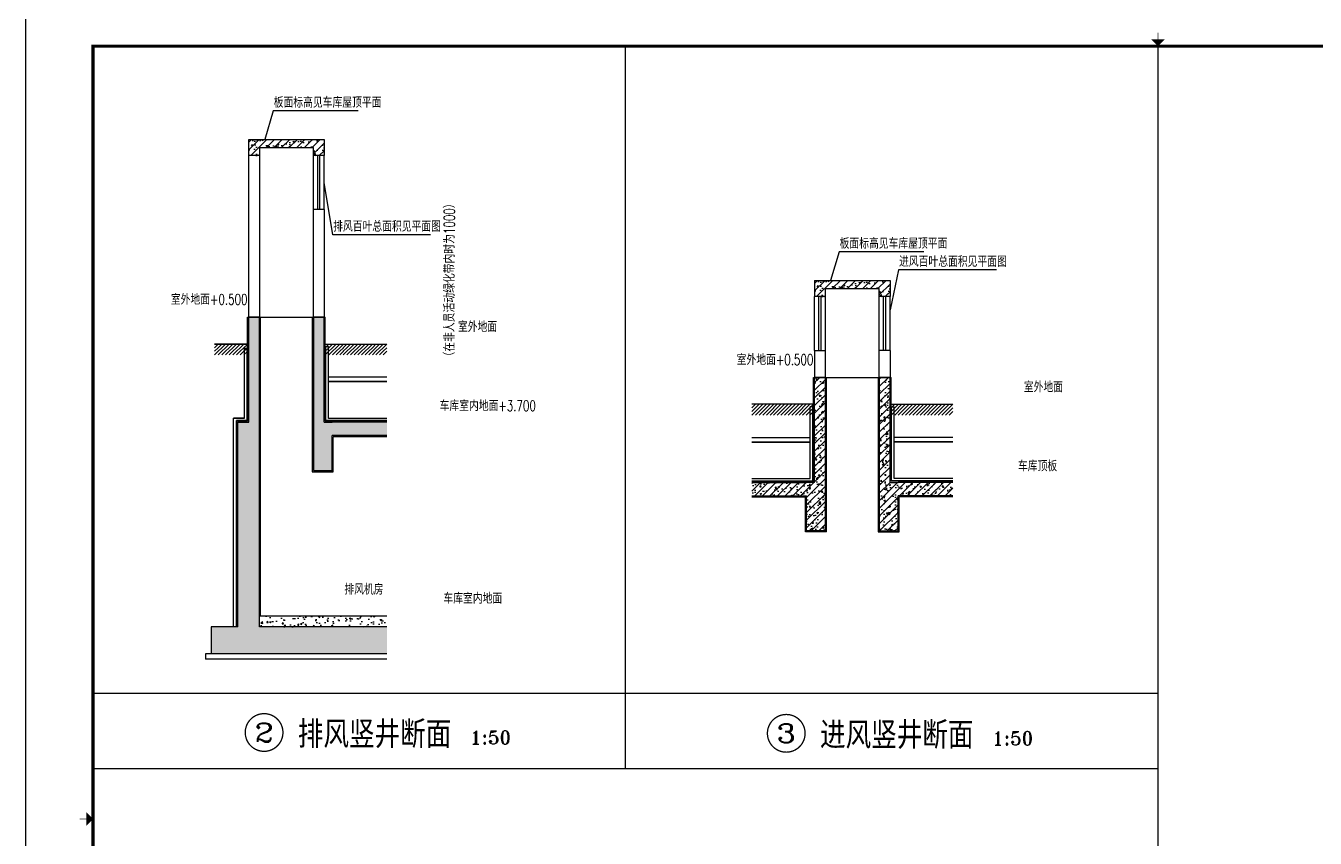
# Model space of a CAD drawing. Extents: x -1348811 to 123514, y -640545 to 749356.
# Drawn here: x -725804 to -701859, y 100882 to 115966 of the extents above; entities that cross this region are included whole.
import ezdxf
from ezdxf.enums import TextEntityAlignment as Align

# ---------------------------------------------------------------- set-up
doc = ezdxf.new("R2010")
doc.units = 0
doc.header["$LTSCALE"] = 10
doc.header["$MEASUREMENT"] = 0
doc.linetypes.add('DASH', pattern=[0.35, 0.25, -0.1])
doc.layers.get('0').update_dxf_attribs({"linetype": 'CONTINUOUS'})
for name, color, linetype in [('A-FLOR-STRS', 6, 'CONTINUOUS'), ('A-HATCH', 9, 'CONTINUOUS'), ('A-WALL-INTR', 2, 'CONTINUOUS'), ('PUB_HATCH', 9, 'CONTINUOUS'), ('STAIR', 9, 'CONTINUOUS'), ('TEXT', 7, 'CONTINUOUS'), ('TK', 7, 'CONTINUOUS'), ('WINDOW', 4, 'CONTINUOUS'), ('图框', 7, 'CONTINUOUS')]:
    doc.layers.add(name, color=color, linetype=linetype)
doc.styles.add('COMP', font='complex', dxfattribs={"bigfont": 'hztxt'})
doc.styles.add('FS2', font='tjromans.shx', dxfattribs={"width": 0.8, "bigfont": 'tjhztxt.shx'})
doc.styles.add('TKZ1', font='tjromant.shx', dxfattribs={"width": 0.7, "bigfont": 'tjhts.shx'})

# ---------------------------------------------------------------- blocks, each defined once
blk = doc.blocks.new('*U138')
for p, q in [((67, 0), (0, -67)), ((67, -67), (0, -133)), ((67, -133), (0, -200))]:
    blk.add_line(p, q)
blk = doc.blocks.new('_INDEX1')
at = {"const_width": 0.035}
blk.add_lwpolyline([(-0.5, 0, 1), (0.5, 0, 1)], format="xyb", close=True, dxfattribs=at)
at = {"style": 'COMP', "width": 2.333333}
blk.add_attdef('1', text='', height=0.5, dxfattribs=at).set_placement((-0.25, -0.25), (0.25, -0.25), align=Align.FIT)
blk = doc.blocks.new('TJAD_TK_A1')
at = {"layer": '图框'}
blk.add_line((500.38, 356.45), (500.38, 950.45), dxfattribs=at)
at = {"layer": '图框', "const_width": 0.3}
for points in [[(920.88, 942.95), (920.88, 945.45)], [(522.88, 653.45), (520.38, 653.45)]]:
    blk.add_lwpolyline(points, dxfattribs=at)
at = {"layer": '图框', "const_width": 1.2}
blk.add_lwpolyline([(1331.38, 940.45), (525.38, 940.45), (525.38, 366.45), (1331.38, 366.45)], close=True, dxfattribs=at)
at = {"layer": '图框'}
for points in [[(918.38, 942.95), (923.38, 942.95), (920.88, 940.45)], [(522.88, 650.95), (522.88, 655.95), (525.38, 653.45)]]:
    blk.add_solid(points, dxfattribs=at)
blk = doc.blocks.new('TJAD_图框_A1')
at = {"layer": '图框'}
blk.add_blockref('TJAD_TK_A1', (0, 0), dxfattribs=at)

msp = doc.modelspace()

# ---------------------------------------------------------------- hatches: boundary and pattern name
at = {"layer": 'A-HATCH'}
h = msp.add_hatch(dxfattribs=at)
h.set_pattern_fill('钢筋混凝土', color=256, scale=40, style=0)
h.set_pattern_definition([(45, (-333644.3, 471133.15), (-70.710678, 70.710678), []), (50, (-333644.3, 471133.15), (286.90407, -25.10085), [30, -330]), (355, (-333644.3, 471133.15), (-55.50053, 300.87685), [24, -264]), (100.4514, (-333620.4, 471131.06), (231.40375, 275.77582), [25.49608, -280.45684]), (46.1842, (-333644.3, 471213.15), (426.89642, -66.2076), [45, -495]), (96.6356, (-333608.72, 471207.63), (373.86508, 389.64715), [38.2441, -420.6852]), (351.1842, (-333644.3, 471213.15), (373.86478, 389.64744), [36, -396]), (21, (-333604.3, 471193.15), (238.76282, -161.04756), [30, -330]), (326, (-333604.3, 471193.15), (97.32613, 290.06002), [24, -264]), (71.4514, (-333584.4, 471179.73), (336.08905, 129.0122), [25.49608, -280.45684]), (37.5, (-333644.3, 471133.15), (4.863942, 133.157542), [0, -260.8, 0, -268, 0, -265]), (7.5, (-333644.3, 471133.15), (105.227815, 157.764685), [0, -152.8, 0, -254.8, 0, -101]), (327.5, (-333733.5, 471133.15), (213.528974, -9.021949), [0, -100, 0, -312, 0, -414]), (317.5, (-333773.5, 471133.15), (233.27447, 40.04199), [0, -130, 0, -207.2, 0, -294])])
h.paths.add_polyline_path([(-720263.7, 113856.4), (-721663.7, 113856.4), (-721663.7, 113556.4), (-721463.7, 113556.4), (-721463.7, 113706.4), (-720463.7, 113706.4), (-720463.7, 113556.4), (-720263.7, 113556.4)])
h = msp.add_hatch(dxfattribs=at)
h.set_pattern_fill('钢筋混凝土', color=256, scale=40, style=0)
h.set_pattern_definition([(45, (-323135.7, 468514.8), (-70.710678, 70.710678), []), (50, (-323135.7, 468514.8), (286.90407, -25.10085), [30, -330]), (355, (-323135.7, 468514.8), (-55.50053, 300.87685), [24, -264]), (100.4514, (-323111.8, 468512.7), (231.40375, 275.77582), [25.49608, -280.45684]), (46.1842, (-323135.7, 468594.8), (426.89642, -66.2076), [45, -495]), (96.6356, (-323100.12, 468589.3), (373.86508, 389.64715), [38.2441, -420.6852]), (351.1842, (-323135.7, 468594.8), (373.86478, 389.64744), [36, -396]), (21, (-323095.7, 468574.8), (238.76282, -161.04756), [30, -330]), (326, (-323095.7, 468574.8), (97.32613, 290.06002), [24, -264]), (71.4514, (-323075.8, 468561.38), (336.08905, 129.0122), [25.49608, -280.45684]), (37.5, (-323135.7, 468514.8), (4.863942, 133.157542), [0, -260.8, 0, -268, 0, -265]), (7.5, (-323135.7, 468514.8), (105.227815, 157.764685), [0, -152.8, 0, -254.8, 0, -101]), (327.5, (-323224.9, 468514.8), (213.528974, -9.021949), [0, -100, 0, -312, 0, -414]), (317.5, (-323264.9, 468514.8), (233.27447, 40.04199), [0, -130, 0, -207.2, 0, -294])])
h.paths.add_polyline_path([(-709755.1, 111238.1), (-711155.1, 111238.1), (-711155.1, 110938.1), (-710955.1, 110938.1), (-710955.1, 111088.1), (-709955.1, 111088.1), (-709955.1, 110938.1), (-709755.1, 110938.1)])
h = msp.add_hatch(dxfattribs=at)
h.set_pattern_fill('钢筋混凝土', color=256, scale=40, style=0)
h.set_pattern_definition([(45, (-838809.46, 879443.73), (-70.710678, 70.710678), []), (50, (-838809.46, 879443.73), (286.90407, -25.100854), [30, -330]), (355, (-838809.46, 879443.73), (-55.50053, 300.87685), [24, -264]), (100.4514, (-838785.55, 879441.64), (231.40375, 275.77582), [25.49608, -280.45684]), (46.1842, (-838809.46, 879523.73), (426.89642, -66.2076), [45, -495]), (96.6356, (-838773.9, 879518.2), (373.86508, 389.64715), [38.24412, -420.6852]), (351.1842, (-838809.46, 879523.73), (373.86478, 389.64744), [36, -396]), (21, (-838769.46, 879503.73), (238.76282, -161.047556), [30, -330]), (326, (-838769.46, 879503.73), (97.32613, 290.06002), [24, -264]), (71.4514, (-838749.56, 879490.3), (336.08905, 129.0122), [25.49608, -280.45684]), (37.5, (-838809.46, 879443.73), (4.863942, 133.157542), [0, -260.8, 0, -268, 0, -265]), (7.5, (-838809.46, 879443.73), (105.227815, 157.764685), [0, -152.8, 0, -254.8, 0, -101]), (327.5, (-838898.66, 879443.73), (213.528974, -9.021949), [0, -100, 0, -312, 0, -414]), (317.5, (-838938.66, 879443.73), (233.274468, 40.041993), [0, -130, 0, -207.2, 0, -294])])
h.paths.add_polyline_path([(-720463.7, 107706.4), (-720113.7, 107706.4), (-720113.7, 108356.4), (-719099.1, 108356.4), (-719099.1, 108606.4), (-720113.7, 108606.4), (-720263.7, 108606.4), (-720263.7, 110556.4), (-720463.7, 110556.4)], flags=17)
h.paths.add_polyline_path([(-721463.7, 110556.4), (-721663.7, 110556.4), (-721663.7, 108606.4), (-721863.7, 108606.4), (-721863.7, 104806.4), (-722363.7, 104806.4), (-722363.7, 104306.4), (-719099.1, 104306.4), (-719099.1, 104806.4), (-721463.7, 104806.4)])
h = msp.add_hatch(dxfattribs=at)
h.set_pattern_fill('钢筋混凝土', color=256, scale=40, style=0)
h.set_pattern_definition([(45, (-334614.7, 470748.55), (-70.710678, 70.710678), []), (50, (-334614.7, 470748.55), (286.90407, -25.10085), [30, -330]), (355, (-334614.7, 470748.55), (-55.50053, 300.87685), [24, -264]), (100.4514, (-334590.8, 470746.45), (231.40375, 275.77582), [25.49608, -280.45684]), (46.1842, (-334614.7, 470828.55), (426.89642, -66.2076), [45, -495]), (96.6356, (-334579.13, 470823.03), (373.86508, 389.64715), [38.2441, -420.6852]), (351.1842, (-334614.7, 470828.55), (373.86478, 389.64744), [36, -396]), (21, (-334574.7, 470808.55), (238.76282, -161.04756), [30, -330]), (326, (-334574.7, 470808.55), (97.32613, 290.06002), [24, -264]), (71.4514, (-334554.8, 470795.13), (336.08905, 129.0122), [25.49608, -280.45684]), (37.5, (-334614.7, 470748.55), (4.863942, 133.157542), [0, -260.8, 0, -268, 0, -265]), (7.5, (-334614.7, 470748.55), (105.227815, 157.764685), [0, -152.8, 0, -254.8, 0, -101]), (327.5, (-334703.9, 470748.55), (213.528974, -9.021949), [0, -100, 0, -312, 0, -414]), (317.5, (-334743.9, 470748.55), (233.27447, 40.04199), [0, -130, 0, -207.2, 0, -294])])
h.paths.add_polyline_path([(-710955.1, 109438.1), (-711155.1, 109438.1), (-711155.1, 108938.1), (-710955.1, 108938.1)])
h.paths.add_polyline_path([(-710955.1, 108938.1), (-711155.1, 108938.1), (-711155.1, 107488.1), (-710955.1, 107488.1)])
h.paths.add_polyline_path([(-709755.1, 108938.1), (-709755.1, 109438.1), (-709955.1, 109438.1), (-709955.1, 108938.1)])
h.paths.add_polyline_path([(-709955.1, 107488.1), (-709755.1, 107488.1), (-709755.1, 108938.1), (-709955.1, 108938.1)])
h.paths.add_polyline_path([(-709955.1, 107488.1), (-709955.1, 106588.1), (-709605.1, 106588.1), (-709605.1, 107238.1), (-708590.5, 107238.1), (-708590.5, 107488.1)])
h.paths.add_polyline_path([(-711873.3, 107488.1), (-712319.8, 107488.1), (-712319.8, 107238.1), (-711305.1, 107238.1), (-711305.1, 106588.1), (-710955.1, 106588.1), (-710955.1, 107488.1)])
h = msp.add_hatch(dxfattribs=at)
h.set_pattern_fill('AR-CONC', color=256, scale=40, style=0)
h.set_pattern_definition([(50, (-838809.46, 879493.73), (286.90407, -25.100854), [30, -330]), (355, (-838809.46, 879493.73), (-55.50053, 300.87685), [24, -264]), (100.4514, (-838785.55, 879491.64), (231.40375, 275.77582), [25.49608, -280.45684]), (46.1842, (-838809.46, 879573.73), (426.89642, -66.2076), [45, -495]), (96.6356, (-838773.9, 879568.2), (373.86508, 389.64715), [38.24412, -420.6852]), (351.1842, (-838809.46, 879573.73), (373.86478, 389.64744), [36, -396]), (21, (-838769.46, 879553.73), (238.76282, -161.047556), [30, -330]), (326, (-838769.46, 879553.73), (97.32613, 290.06002), [24, -264]), (71.4514, (-838749.56, 879540.3), (336.08905, 129.0122), [25.49608, -280.45684]), (37.5, (-838809.46, 879493.73), (4.863942, 133.157542), [0, -260.8, 0, -268, 0, -265]), (7.5, (-838809.46, 879493.73), (105.227815, 157.764685), [0, -152.8, 0, -254.8, 0, -101]), (327.5, (-838898.66, 879493.73), (213.528974, -9.021949), [0, -100, 0, -312, 0, -414]), (317.5, (-838938.66, 879493.73), (233.274468, 40.041993), [0, -130, 0, -207.2, 0, -294])])
h.paths.add_polyline_path([(-719099.1, 104806.4), (-719099.1, 105006.4), (-720213.7, 105006.4), (-720213.7, 104806.4)])
h.paths.add_polyline_path([(-720213.7, 104806.4), (-720213.7, 105006.4), (-721463.7, 105006.4), (-721463.7, 104806.4)])

# ---------------------------------------------------------------- linework, layer by layer
at = {"layer": 'A-FLOR-STRS'}
for p, q in [((-721683.7, 110556.4), (-720243.7, 110556.4)), ((-721683.7, 108626.4), (-721683.7, 110555.4)), ((-721443.7, 105006.4), (-721443.7, 110556.4)), ((-720483.7, 110556.4), (-720483.7, 107686.4)), ((-722299.8, 110056.4), (-721683.7, 110056.4)), ((-721683.7, 110056.4), (-722299.8, 110056.4)), ((-721663.7, 109974.4), (-721743.7, 109974.4)), ((-721743.7, 108679.4), (-721743.7, 109974.4)), ((-721693.7, 108636.4), (-721693.7, 109974.4)), ((-720263.7, 110009.4), (-720183.7, 110009.4)), ((-720243.7, 110056.4), (-719099.1, 110056.4)), ((-719099.1, 109439.4), (-720183.7, 109439.4)), ((-711175.1, 109438.1), (-709735.1, 109438.1)), ((-711175.1, 107561.1), (-711175.1, 109437)), ((-710935.1, 106568.1), (-710935.1, 109438.1)), ((-709975.1, 109438.1), (-709975.1, 106568.1)), ((-719099.1, 109359.4), (-720183.7, 109359.4)), ((-719099.1, 109356.4), (-720183.7, 109356.4)), ((-711175.1, 108938.1), (-712319.8, 108938.1)), ((-711155.1, 108891.1), (-711235.1, 108891.1)), ((-711235.1, 107561.1), (-711235.1, 108856)), ((-711185.1, 107561.1), (-711185.1, 108856)), ((-709755.1, 108891.1), (-709675.1, 108891.1)), ((-709735.1, 108938.1), (-708590.5, 108938.1)), ((-721943.7, 108679.4), (-721743.7, 108679.4)), ((-721943.7, 104806.4), (-721943.7, 108679.4)), ((-721743.7, 108679.4), (-721943.7, 108679.4)), ((-721893.7, 104806.4), (-721893.7, 108636.4)), ((-721693.7, 108636.4), (-721893.7, 108636.4)), ((-721883.7, 104806.8), (-721883.7, 108626.4)), ((-721683.7, 108626.4), (-721883.7, 108626.4)), ((-720093.7, 107686.4), (-720093.7, 108337)), ((-719099.1, 108337), (-720093.7, 108337)), ((-712319.8, 108321.1), (-711235.1, 108321.1)), ((-712319.8, 108241.1), (-711235.1, 108241.1)), ((-712319.8, 108238.1), (-711235.1, 108238.1)), ((-708590.5, 108321.1), (-709675.1, 108321.1)), ((-708590.5, 108241.1), (-709675.1, 108241.1)), ((-708590.5, 108238.1), (-709675.1, 108238.1)), ((-720483.7, 107686.4), (-720093.7, 107686.4)), ((-712319.8, 107218.6), (-711325.1, 107218.6)), ((-711325.1, 106568.1), (-711325.1, 107218.6)), ((-709585.1, 106568.1), (-709585.1, 107218.6)), ((-708590.5, 107218.6), (-709585.1, 107218.6)), ((-710935.1, 106568.1), (-711325.1, 106568.1)), ((-709975.1, 106568.1), (-709585.1, 106568.1)), ((-719099.1, 105006.4), (-721463.7, 105006.4)), ((-722463.7, 104306.4), (-722463.7, 104206.4)), ((-722363.7, 104306.4), (-722463.7, 104306.4)), ((-719099.1, 104206.4), (-722463.7, 104206.4))]:
    msp.add_line(p, q, dxfattribs=at)
for points in [[(-719099.1, 108626.4), (-720093.7, 108626.4), (-720093.7, 108626.4), (-720243.7, 108626.4), (-720243.7, 110556.4)], [(-719099.1, 108636.4), (-720083.7, 108636.4), (-720083.7, 108636.4), (-720233.7, 108636.4), (-720233.7, 110009.4)], [(-719099.1, 108676.4), (-720063.7, 108676.4), (-720063.7, 108676.4), (-720183.7, 108676.4), (-720183.7, 110009.4)], [(-708590.5, 107508.1), (-709585.1, 107508.1), (-709585.1, 107508.1), (-709735.1, 107508.1), (-709735.1, 109438.1)], [(-712319.8, 107558.1), (-711355.1, 107558.1), (-711355.1, 107558.1), (-711235.1, 107558.1), (-711235.1, 108891.1)], [(-712319.8, 107518.1), (-711335.1, 107518.1), (-711335.1, 107518.1), (-711185.1, 107518.1), (-711185.1, 108891.1)], [(-712319.8, 107518.1), (-711335.1, 107518.1), (-711335.1, 107518.1), (-711185.1, 107518.1), (-711185.1, 108856)], [(-712319.8, 107508.1), (-711325.1, 107508.1), (-711325.1, 107508.1), (-711175.1, 107508.1), (-711175.1, 108856)], [(-708590.5, 107518.1), (-709575.1, 107518.1), (-709575.1, 107518.1), (-709725.1, 107518.1), (-709725.1, 108891.1)], [(-708590.5, 107558.1), (-709555.1, 107558.1), (-709555.1, 107558.1), (-709675.1, 107558.1), (-709675.1, 108891.1)]]:
    msp.add_lwpolyline(points, dxfattribs=at)
at = {"layer": 'A-FLOR-STRS', "linetype": 'DASH', "const_width": 10}
for points in [[(-721688.7, 109974.4), (-721688.7, 108631.4), (-721888.7, 108631.4), (-721888.7, 104806.8)], [(-720088.7, 108631.4), (-720088.7, 108631.4), (-720238.7, 108631.4), (-720238.7, 110009.4)], [(-711180.1, 108856), (-711180.1, 107513.1), (-712319.8, 107513.1)], [(-711330.1, 107513.1), (-711330.1, 107513.1), (-711180.1, 107513.1), (-711180.1, 108891.1)], [(-709580.1, 107513.1), (-709580.1, 107513.1), (-709730.1, 107513.1), (-709730.1, 108891.1)], [(-719099.1, 108631.4), (-720088.7, 108631.4)], [(-712319.8, 107513.1), (-711330.1, 107513.1)], [(-708590.5, 107513.1), (-709580.1, 107513.1)]]:
    msp.add_lwpolyline(points, dxfattribs=at)
at = {"layer": 'A-WALL-INTR', "ltscale": 0.8}
for p, q in [((-721663.7, 113856.4), (-720263.7, 113856.4)), ((-721663.7, 110556.4), (-721663.7, 113856.4)), ((-720263.7, 113856.4), (-720263.7, 113556.4)), ((-721463.7, 113556.4), (-721663.7, 113556.4)), ((-721463.7, 113706.4), (-721463.7, 110556.4)), ((-721463.7, 113706.4), (-720463.7, 113706.4)), ((-720463.7, 113556.4), (-720463.7, 113706.4)), ((-720263.7, 113556.4), (-720463.7, 113556.4)), ((-720263.7, 112556.4), (-720463.7, 112556.4)), ((-720463.7, 110556.4), (-720463.7, 112556.4)), ((-720263.7, 112556.4), (-720263.7, 110556.4)), ((-711155.1, 111238.1), (-711155.1, 110938.1)), ((-711155.1, 111238.1), (-709755.1, 111238.1)), ((-709755.1, 111238.1), (-709755.1, 110938.1)), ((-710955.1, 110938.1), (-711155.1, 110938.1)), ((-710955.1, 110938.1), (-710955.1, 111088.1)), ((-710955.1, 111088.1), (-709955.1, 111088.1)), ((-709955.1, 110938.1), (-709955.1, 111088.1)), ((-709755.1, 110938.1), (-709955.1, 110938.1)), ((-711155.1, 109938.1), (-711155.1, 109438.1)), ((-711155.1, 109938.1), (-710955.1, 109938.1)), ((-710955.1, 109438.1), (-710955.1, 109938.1)), ((-709755.1, 109938.1), (-709955.1, 109938.1)), ((-709955.1, 109438.1), (-709955.1, 109938.1)), ((-709755.1, 109938.1), (-709755.1, 109438.1))]:
    msp.add_line(p, q, dxfattribs=at)
at = {"layer": 'A-WALL-INTR'}
for p, q in [((-721663.7, 108606.4), (-721663.7, 110556.4)), ((-721463.7, 110556.4), (-721663.7, 110556.4)), ((-721463.7, 104806.4), (-721463.7, 110556.4)), ((-720463.7, 110556.4), (-720463.7, 107706.4)), ((-720263.7, 110556.4), (-720463.7, 110556.4)), ((-720263.7, 108606.4), (-720263.7, 110556.4)), ((-711155.1, 107488.1), (-711155.1, 109438.1)), ((-710955.1, 109438.1), (-711155.1, 109438.1)), ((-710955.1, 106588.1), (-710955.1, 109438.1)), ((-709955.1, 109438.1), (-709955.1, 106588.1)), ((-709755.1, 109438.1), (-709955.1, 109438.1)), ((-709755.1, 107488.1), (-709755.1, 109438.1)), ((-721863.7, 104806.4), (-721863.7, 108606.4)), ((-721863.7, 108606.4), (-721663.7, 108606.4)), ((-720263.7, 108606.4), (-720113.7, 108606.4)), ((-720113.7, 108606.4), (-720113.7, 108606.4)), ((-719099.1, 108606.4), (-720113.7, 108606.4)), ((-720113.7, 107706.4), (-720113.7, 108356.4)), ((-719099.1, 108356.4), (-720113.7, 108356.4)), ((-720463.7, 107706.4), (-720113.7, 107706.4)), ((-712319.8, 107488.1), (-711305.1, 107488.1)), ((-712319.8, 107488.1), (-711305.1, 107488.1)), ((-711305.1, 107488.1), (-711305.1, 107488.1)), ((-711155.1, 107488.1), (-711305.1, 107488.1)), ((-711305.1, 107488.1), (-711305.1, 107488.1)), ((-711155.1, 107488.1), (-711305.1, 107488.1)), ((-709755.1, 107488.1), (-709605.1, 107488.1)), ((-709605.1, 107488.1), (-709605.1, 107488.1)), ((-708590.5, 107488.1), (-709605.1, 107488.1)), ((-712319.8, 107238.1), (-711305.1, 107238.1)), ((-711305.1, 106588.1), (-711305.1, 107238.1)), ((-709605.1, 106588.1), (-709605.1, 107238.1)), ((-708590.5, 107238.1), (-709605.1, 107238.1)), ((-710955.1, 106588.1), (-711305.1, 106588.1)), ((-709955.1, 106588.1), (-709605.1, 106588.1)), ((-722363.7, 104806.4), (-722363.7, 104306.4)), ((-721863.7, 104806.4), (-722363.7, 104806.4)), ((-719099.1, 104806.4), (-721463.7, 104806.4)), ((-719099.1, 104306.4), (-722363.7, 104306.4))]:
    msp.add_line(p, q, dxfattribs=at)
at = {"layer": 'STAIR'}
for p, q in [((-714666.6, 102172), (-714666.6, 115587.1)), ((-704779.1, 115587.1), (-704779.1, 86887.1)), ((-704779.1, 103568), (-724554.1, 103568)), ((-704779.1, 102172), (-724554.1, 102172))]:
    msp.add_line(p, q, dxfattribs=at)
at = {"layer": 'TEXT'}
for points in [[(-719634.1, 114389.6), (-721209, 114389.6), (-721367.6, 113856.4)], [(-718287.9, 112087.6), (-720105.1, 112087.6), (-720263.7, 113056.4)], [(-709125.5, 111771.2), (-710700.4, 111771.2), (-710859, 111238.1)], [(-707779.3, 111435.5), (-709596.5, 111435.5), (-709755.1, 110689.7)]]:
    msp.add_lwpolyline(points, dxfattribs=at)
at = {"layer": 'WINDOW', "ltscale": 0.7}
for p, q in [((-720463.7, 112556.4), (-720463.7, 113556.4)), ((-720383.7, 112556.4), (-720383.7, 113556.4)), ((-720343.7, 112556.4), (-720343.7, 113556.4)), ((-720263.7, 112556.4), (-720263.7, 113556.4)), ((-711155.1, 109938.1), (-711155.1, 110938.1)), ((-711075.1, 109938.1), (-711075.1, 110938.1)), ((-711035.1, 109938.1), (-711035.1, 110938.1)), ((-710955.1, 109938.1), (-710955.1, 110938.1)), ((-709955.1, 109938.1), (-709955.1, 110938.1)), ((-709875.1, 109938.1), (-709875.1, 110938.1)), ((-709835.1, 109938.1), (-709835.1, 110938.1)), ((-709755.1, 109938.1), (-709755.1, 110938.1))]:
    msp.add_line(p, q, dxfattribs=at)

# ---------------------------------------------------------------- block references
at = {"layer": 'PUB_HATCH'}
for p, xscale in [((-722299.8, 110056.4), 1.026791126234457), ((-722231.4, 110056.4), 1.026791126234457), ((-722162.9, 110056.4), 1.026791126234457), ((-722094.4, 110056.4), 1.026791126234457), ((-722026, 110056.4), 1.026791126234457), ((-721957.5, 110056.4), 1.026791126234457), ((-721889.1, 110056.4), 1.026791126234457), ((-721820.6, 110056.4), 1.026791126234457), ((-721752.2, 110056.4), 1.026791126234457), ((-720243.7, 110056.4), 1.01000560587272), ((-720176.4, 110056.4), 1.01000560587272), ((-720109.1, 110056.4), 1.01000560587272), ((-720041.7, 110056.4), 1.01000560587272), ((-719974.4, 110056.4), 1.01000560587272), ((-719907.1, 110056.4), 1.01000560587272), ((-719839.7, 110056.4), 1.01000560587272), ((-719772.4, 110056.4), 1.01000560587272), ((-719705.1, 110056.4), 1.01000560587272), ((-719637.7, 110056.4), 1.01000560587272), ((-719570.4, 110056.4), 1.01000560587272), ((-719503.1, 110056.4), 1.01000560587272), ((-719435.7, 110056.4), 1.01000560587272), ((-719368.4, 110056.4), 1.01000560587272), ((-719301.1, 110056.4), 1.01000560587272), ((-719233.7, 110056.4), 1.01000560587272), ((-719166.4, 110056.4), 1.01000560587272), ((-712319.8, 108938.1), 1.01000560587272), ((-712252.5, 108938.1), 1.01000560587272), ((-712185.1, 108938.1), 1.01000560587272), ((-712117.8, 108938.1), 1.01000560587272), ((-712050.5, 108938.1), 1.01000560587272), ((-711983.1, 108938.1), 1.01000560587272), ((-711915.8, 108938.1), 1.01000560587272), ((-711848.5, 108938.1), 1.01000560587272), ((-711781.1, 108938.1), 1.01000560587272), ((-711713.8, 108938.1), 1.01000560587272), ((-711646.5, 108938.1), 1.01000560587272), ((-711579.1, 108938.1), 1.01000560587272), ((-711511.8, 108938.1), 1.01000560587272), ((-711444.5, 108938.1), 1.01000560587272), ((-711377.1, 108938.1), 1.01000560587272), ((-711309.8, 108938.1), 1.01000560587272), ((-711242.5, 108938.1), 1.01000560587272), ((-709735.1, 108938.1), 1.01000560587272), ((-709667.8, 108938.1), 1.01000560587272), ((-709600.5, 108938.1), 1.01000560587272), ((-709533.1, 108938.1), 1.01000560587272), ((-709465.8, 108938.1), 1.01000560587272), ((-709398.5, 108938.1), 1.01000560587272), ((-709331.1, 108938.1), 1.01000560587272), ((-709263.8, 108938.1), 1.01000560587272), ((-709196.5, 108938.1), 1.01000560587272), ((-709129.1, 108938.1), 1.01000560587272), ((-709061.8, 108938.1), 1.01000560587272), ((-708994.5, 108938.1), 1.01000560587272), ((-708927.1, 108938.1), 1.01000560587272), ((-708859.8, 108938.1), 1.01000560587272), ((-708792.5, 108938.1), 1.01000560587272), ((-708725.1, 108938.1), 1.01000560587272), ((-708657.8, 108938.1), 1.01000560587272)]:
    msp.add_blockref('*U138', p, dxfattribs=dict(at, xscale=xscale))
at = {"layer": 'STAIR', "xscale": 50, "yscale": 50, "zscale": 50}
msp.add_blockref('TJAD_图框_A1', (-750823.1, 68564.6), dxfattribs=at)
at = {"layer": 'TK'}
ref = msp.add_blockref('_INDEX1', (-721378.8, 102844.7), dxfattribs=dict(at, xscale=700, yscale=700, zscale=700))
ref.add_attrib('1', '2', dxfattribs={"layer": '0', "height": 350, "style": 'COMP', "width": 1.5}).set_placement((-721553.8, 102669.7), (-721203.8, 102669.7), align=Align.FIT)
ref = msp.add_blockref('_INDEX1', (-711681.6, 102829.4), dxfattribs=dict(at, xscale=700, yscale=700, zscale=700))
ref.add_attrib('1', '3', dxfattribs={"layer": '0', "height": 350, "style": 'COMP', "width": 1.5}).set_placement((-711856.6, 102654.4), (-711506.6, 102654.4), align=Align.FIT)

# ---------------------------------------------------------------- texts
at = {"layer": 'TEXT', "style": 'FS2', "width": 0.7}
for s, p in [('板面标高见车库屋顶平面', (-721200, 114444.2)), ('排风百叶总面积见平面图', (-720096.1, 112142.2)), ('板面标高见车库屋顶平面', (-710691.4, 111825.8)), ('进风百叶总面积见平面图', (-709587.5, 111490.1)), ('排风机房', (-719888.8, 105403.8))]:
    msp.add_text(s, height=200, dxfattribs=at).set_placement(p)
msp.add_text('（在非人员活动绿化带内时为1000）', height=200, rotation=90, dxfattribs=at).set_placement((-717937.9, 112760.6), align=Align.MIDDLE_RIGHT)
for s, p in [('室外地面+0.500', (-722398.7, 110897.4)), ('室外地面', (-717414.5, 110390.9)), ('室外地面+0.500', (-711890.1, 109779)), ('室外地面', (-706905.9, 109272.5)), ('车库室内地面+3.700', (-717225.2, 108922.7)), ('车库顶板', (-707014.8, 107804.3)), ('车库室内地面', (-717502.4, 105347))]:
    msp.add_text(s, height=200, dxfattribs=at).set_placement(p, align=Align.MIDDLE)
at = {"layer": 'TK', "style": 'TKZ1'}
for s, height, p in [('排风竖井断面', 500, (-719327, 102832.4)), ('进风竖井断面', 500, (-709629.9, 102817)), ('1:50', 250, (-717173.9, 102750.8)), ('1:50', 250, (-707476.8, 102735.4))]:
    msp.add_text(s, height=height, dxfattribs=at).set_placement(p, align=Align.MIDDLE)

doc.saveas('drawing.dxf')
